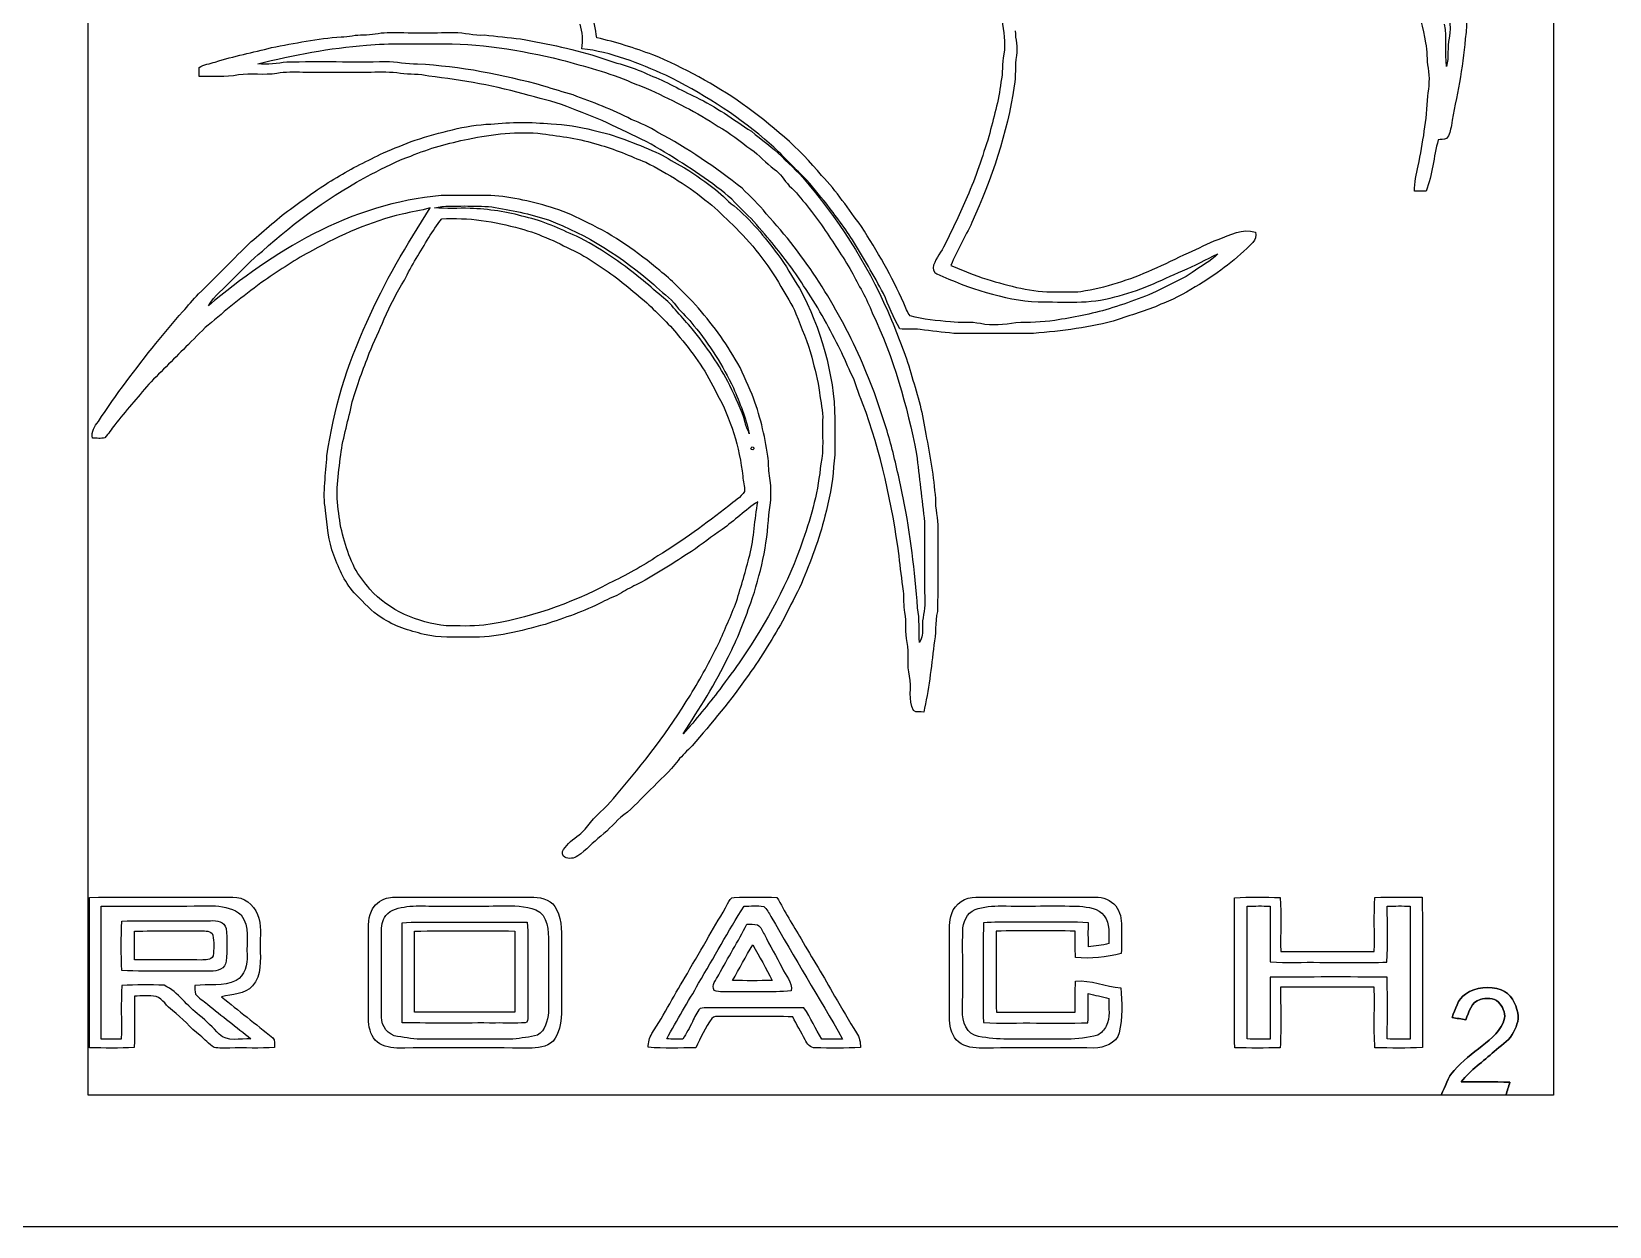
# Model space of a CAD drawing. Extents: x 0 to 1189, y 0 to 841.
# Drawn here: x 746.46 to 781.24, y 441.21 to 467.56 of the extents above; entities that cross this region are included whole.
import ezdxf

# ---------------------------------------------------------------- set-up
doc = ezdxf.new("R2010")
doc.units = 0
doc.layers.add('Base', color=7, linetype='CONTINUOUS')
doc.layers.add('Layer_1', color=7, linetype='CONTINUOUS')

msp = doc.modelspace()

# ---------------------------------------------------------------- linework, layer by layer
at = {"layer": 'Base', "color": 7}
msp.add_lwpolyline([(353.668546, 441.205341), (832.668548, 441.205341)], dxfattribs=at)
at = {"layer": 'Layer_1', "color": 7}
for points in [[(747.701663, 482.204446), (780.012988, 482.204446), (780.012988, 444.104446), (778.957695, 444.104446)], [(777.531226, 444.104446), (747.701663, 444.104446), (747.701663, 482.204446), (747.701663, 482.204446)], [(753.772052, 467.485427), (753.772052, 467.485427)], [(753.840814, 467.258791), (753.840814, 467.258791)], [(756.578331, 465.519733), (756.578331, 465.519733)], [(756.081908, 465.188902), (756.081908, 465.188902)], [(755.497428, 463.429847), (755.497428, 463.429847)], [(756.001919, 463.711913), (756.001919, 463.711913)], [(762.334027, 458.400366), (762.334027, 458.400366)], [(747.734641, 448.462441), (747.734641, 448.462441)], [(754.277947, 448.442794), (754.277947, 448.442794)], [(772.97782, 448.449811), (772.97782, 448.449811)], [(747.988991, 448.272643), (747.988991, 448.272643)], [(754.730867, 448.261065), (754.730867, 448.261065)], [(761.798662, 448.32246), (761.798662, 448.32246)], [(762.164226, 448.271239), (762.164226, 448.271239)], [(766.743944, 448.106701), (766.743944, 448.106701)], [(767.256856, 448.192654), (767.256856, 448.192654)], [(773.25322, 448.27159), (773.25322, 448.27159)], [(748.443665, 447.938654), (748.443665, 447.938654)], [(748.727135, 447.719035), (748.727135, 447.719035)], [(754.623864, 447.899361), (754.623864, 447.899361)], [(754.899265, 447.720438), (754.899265, 447.720438)], [(762.223867, 447.872347), (762.223867, 447.872347)], [(761.907419, 446.631466), (761.907419, 446.631466)], [(778.067292, 446.330806), (778.067292, 446.330806)], [(778.957695, 444.104446), (777.531226, 444.104446)]]:
    msp.add_lwpolyline(points, dxfattribs=at)
for points in [[(777.196184, 467.312468), (777.090585, 467.96115), (776.863599, 468.610184), (776.430325, 469.114675)], [(778.09606, 468.594396), (778.089394, 468.195855), (778.124828, 467.793454), (778.06238, 467.39772)], [(758.917306, 467.419471), (758.861174, 467.811697), (758.738734, 468.189891), (758.672778, 468.580012)], [(777.678223, 468.277949), (777.673662, 467.988866), (777.770491, 467.70259), (777.710499, 467.413507)], [(755.770723, 467.536297), (755.995955, 467.545068), (756.213469, 467.469639), (756.439052, 467.483322)], [(758.589632, 467.181609), (758.616295, 467.361584), (758.607875, 467.54612), (758.547883, 467.718728)], [(767.854317, 467.818714), (767.879577, 467.566468), (767.934657, 467.312468), (767.891856, 467.058819)], [(768.144452, 467.573485), (768.143049, 467.391405), (768.200585, 467.211429), (768.168309, 467.028999)], [(777.652963, 466.790435), (777.61367, 467.099515), (777.669101, 467.413507), (777.608057, 467.720833)], [(750.504784, 466.887264), (750.9135, 467.016018), (751.334845, 467.09741), (751.749174, 467.206167)], [(751.444303, 466.848673), (752.231914, 467.04233), (753.032154, 467.196344), (753.840814, 467.258791)], [(751.749174, 467.206167), (752.256823, 467.30054), (752.763419, 467.409999), (753.28019, 467.44017)], [(753.28019, 467.44017), (753.444729, 467.448941), (753.606461, 467.49104), (753.772052, 467.485427)], [(753.772052, 467.485427), (753.949221, 467.478059), (754.119372, 467.539454), (754.29619, 467.535595)], [(753.840814, 467.258791), (754.354077, 467.307907), (754.869795, 467.285104), (755.384812, 467.289664)], [(754.29619, 467.535595), (754.787701, 467.534543), (755.279212, 467.532438), (755.770723, 467.536297)], [(755.384812, 467.289664), (756.309947, 467.312117), (757.227715, 467.150034), (758.124784, 466.938485)], [(756.439052, 467.483322), (756.705331, 467.456308), (756.971259, 467.422628), (757.237889, 467.397369)], [(757.237889, 467.397369), (757.840964, 467.286507), (758.44474, 467.167576), (759.028168, 466.975673)], [(760.154679, 467.045838), (759.748419, 467.188976), (759.340055, 467.332115), (758.917306, 467.419471)], [(777.250914, 466.752195), (777.211972, 466.937081), (777.240389, 467.128634), (777.196184, 467.312468)], [(777.710499, 467.413507), (777.661734, 467.208623), (777.704886, 466.994617), (777.652963, 466.790435)], [(778.06238, 467.39772), (778.023438, 466.751493), (777.863811, 466.121405), (777.758914, 465.4843)], [(750.149044, 466.763772), (750.254292, 466.837095), (750.386204, 466.846918), (750.504784, 466.887264)], [(752.085618, 466.885159), (751.873367, 466.855689), (751.659361, 466.825167), (751.444303, 466.848673)], [(754.26216, 466.889018), (753.536646, 466.883405), (752.811132, 466.892526), (752.085618, 466.885159)], [(754.965221, 466.841656), (754.728411, 466.828325), (754.498268, 466.898841), (754.26216, 466.889018)], [(758.124784, 466.938485), (758.650676, 466.790435), (759.183936, 466.65712), (759.68527, 466.4368)], [(760.441306, 466.596778), (759.848055, 466.853584), (759.237613, 467.108286), (758.589632, 467.181609)], [(759.028168, 466.975673), (759.381803, 466.848673), (759.750875, 466.765877), (760.087671, 466.595023)], [(762.124933, 465.966689), (761.508527, 466.393999), (760.847566, 466.757808), (760.154679, 467.045838)], [(767.891856, 467.058819), (767.849055, 466.854988), (767.874314, 466.644139), (767.827654, 466.44101)], [(768.168309, 467.028999), (768.128314, 466.807976), (768.163046, 466.580639), (768.116386, 466.360319)], [(750.147991, 466.570115), (750.148693, 466.635018), (750.146939, 466.69957), (750.149044, 466.763772)], [(751.014538, 466.60204), (750.729665, 466.540294), (750.436723, 466.57643), (750.147991, 466.570115)], [(751.862842, 466.635018), (751.581828, 466.587305), (751.295552, 466.643789), (751.014538, 466.60204)], [(752.43785, 466.659576), (752.245947, 466.659225), (752.05229, 466.671153), (751.862842, 466.635018)], [(753.946414, 466.659576), (753.443676, 466.659576), (752.940588, 466.659225), (752.43785, 466.659576)], [(754.587729, 466.632913), (754.376179, 466.672907), (754.160419, 466.658523), (753.946414, 466.659576)], [(755.211853, 466.57643), (755.006618, 466.623441), (754.795419, 466.608004), (754.587729, 466.632913)], [(757.750801, 466.35646), (756.841102, 466.606952), (755.908248, 466.790435), (754.965221, 466.841656)], [(757.429792, 466.151225), (756.703226, 466.354004), (755.960522, 466.489775), (755.211853, 466.57643)], [(760.087671, 466.595023), (760.440955, 466.461358), (760.766875, 466.269454), (761.108582, 466.110529)], [(762.612234, 465.188902), (761.953378, 465.749175), (761.214533, 466.211568), (760.441306, 466.596778)], [(777.235828, 466.134034), (777.273016, 466.337515), (777.289505, 466.547662), (777.250914, 466.752195)], [(758.366856, 465.858985), (758.067248, 465.994755), (757.742732, 466.055449), (757.429792, 466.151225)], [(758.396676, 466.160347), (758.18232, 466.228758), (757.962701, 466.28033), (757.750801, 466.35646)], [(759.676499, 465.622175), (759.268486, 465.843197), (758.829248, 465.995808), (758.396676, 466.160347)], [(759.68527, 466.4368), (759.826654, 466.378211), (759.970845, 466.32699), (760.111527, 466.266297)], [(760.111527, 466.266297), (760.619176, 466.026681), (761.125071, 465.778996), (761.593778, 465.468162)], [(768.116386, 466.360319), (767.970441, 465.3152), (767.619613, 464.310076), (767.188795, 463.350559)], [(767.827654, 466.44101), (767.77959, 466.035101), (767.662414, 465.642523), (767.562778, 465.24749)], [(760.11258, 465.077338), (759.542834, 465.363965), (758.96993, 465.648137), (758.366856, 465.858985)], [(761.108582, 466.110529), (761.538698, 465.901786), (761.928469, 465.622877), (762.325256, 465.359054)], [(763.874867, 464.382698), (763.378795, 464.998402), (762.760986, 465.502543), (762.124933, 465.966689)], [(777.027085, 464.600211), (777.12672, 465.106457), (777.216883, 465.617615), (777.235828, 466.134034)], [(754.911544, 465.166098), (755.45603, 465.328532), (756.00648, 465.494825), (756.578331, 465.519733)], [(756.578331, 465.519733), (757.020726, 465.56078), (757.468033, 465.566744), (757.910428, 465.52254)], [(757.910428, 465.52254), (758.221262, 465.51412), (758.528939, 465.460443), (758.82995, 465.383612)], [(760.26519, 465.335899), (760.080303, 465.454128), (759.879629, 465.541134), (759.676499, 465.622175)], [(761.593778, 465.468162), (761.855146, 465.329935), (762.076168, 465.132068), (762.316836, 464.962968)], [(777.758914, 465.4843), (777.734706, 465.386418), (777.724883, 465.273452), (777.650507, 465.197673)], [(754.214447, 464.884383), (754.446345, 464.979457), (754.678243, 465.074883), (754.911544, 465.166098)], [(754.817872, 464.812112), (755.22308, 464.986825), (755.651442, 465.095932), (756.081908, 465.188902)], [(756.081908, 465.188902), (756.62043, 465.293449), (757.171232, 465.368877), (757.719577, 465.305377)], [(757.719577, 465.305377), (758.131099, 465.247841), (758.547182, 465.19662), (758.94432, 465.067866)], [(758.82995, 465.383612), (759.313041, 465.287485), (759.765961, 465.091372), (760.217127, 464.90017)], [(762.121425, 464.101684), (761.537997, 464.563023), (760.92124, 464.984369), (760.26519, 465.335899)], [(762.325256, 465.359054), (762.550488, 465.17522), (762.785544, 465.002261), (762.998497, 464.804043)], [(763.415983, 464.414623), (763.145845, 464.670377), (762.903422, 464.956302), (762.612234, 465.188902)], [(767.562778, 465.24749), (767.414027, 464.799833), (767.280712, 464.345159), (767.080389, 463.916797)], [(777.466673, 465.17101), (777.368441, 464.795623), (777.340375, 464.401993), (777.200745, 464.038184)], [(777.650507, 465.197673), (777.589814, 465.182938), (777.527717, 465.178728), (777.466673, 465.17101)], [(753.18687, 464.337791), (753.513491, 464.548639), (753.86853, 464.708968), (754.214447, 464.884383)], [(753.943256, 464.415675), (754.232339, 464.552849), (754.509845, 464.717037), (754.817872, 464.812112)], [(758.94432, 465.067866), (759.307428, 464.972441), (759.649836, 464.815971), (759.996806, 464.675289)], [(761.658331, 464.061338), (761.166118, 464.433568), (760.64619, 464.768258), (760.11258, 465.077338)], [(760.217127, 464.90017), (760.406223, 464.817023), (760.577428, 464.699847), (760.758806, 464.601615)], [(762.316836, 464.962968), (762.500671, 464.833512), (762.646265, 464.659151), (762.828345, 464.52759)], [(762.998497, 464.804043), (763.194961, 464.590739), (763.423701, 464.406905), (763.59666, 464.172551)], [(751.54464, 462.713805), (752.2684, 463.378977), (753.076008, 463.952581), (753.943256, 464.415675)], [(759.996806, 464.675289), (760.486212, 464.425499), (760.959831, 464.137819), (761.38258, 463.785236)], [(760.758806, 464.601615), (761.014209, 464.469352), (761.243301, 464.293236), (761.472743, 464.12133)], [(762.828345, 464.52759), (762.965519, 464.43041), (763.048665, 464.281308), (763.16093, 464.159921)], [(763.923983, 463.836457), (763.749972, 464.025554), (763.607184, 464.241314), (763.415983, 464.414623)], [(776.946745, 464.03643), (776.936571, 464.228333), (776.990949, 464.413921), (777.027085, 464.600211)], [(752.223845, 463.687004), (752.538187, 463.912938), (752.845864, 464.151852), (753.18687, 464.337791)], [(761.472743, 464.12133), (761.642193, 463.999593), (761.775859, 463.836808), (761.94566, 463.715421)], [(762.649773, 463.542463), (762.493654, 463.746645), (762.306312, 463.923814), (762.121425, 464.101684)], [(763.16093, 464.159921), (763.448961, 463.882767), (763.676298, 463.551584), (763.915914, 463.233733)], [(763.59666, 464.172551), (764.35024, 463.277938), (764.969102, 462.270358), (765.418162, 461.190156)], [(764.75264, 463.261449), (764.465312, 463.638941), (764.206751, 464.041692), (763.874867, 464.382698)], [(755.488657, 463.943109), (754.505635, 463.853297), (753.54682, 463.551584), (752.672204, 463.09691)], [(755.338853, 463.671919), (755.555665, 463.7277), (755.780897, 463.695775), (756.001919, 463.711913)], [(756.578682, 463.943811), (756.215223, 463.942758), (755.852116, 463.945214), (755.488657, 463.943109)], [(757.984803, 463.655079), (757.528726, 463.80383), (757.057914, 463.91364), (756.578682, 463.943811)], [(761.38258, 463.785236), (761.578342, 463.643852), (761.730952, 463.454054), (761.914436, 463.297935)], [(762.253687, 463.497907), (762.053715, 463.684198), (761.879704, 463.898905), (761.658331, 464.061338)], [(761.94566, 463.715421), (762.312977, 463.402833), (762.621005, 463.028849), (762.907281, 462.642587)], [(764.55793, 462.962192), (764.36287, 463.265308), (764.137988, 463.547023), (763.923983, 463.836457)], [(767.080389, 463.916797), (766.937251, 463.554742), (766.758328, 463.209175), (766.590281, 462.858698)], [(777.200745, 464.038184), (777.115844, 464.03643), (777.030944, 464.036079), (776.946745, 464.03643)], [(751.296605, 462.92746), (751.606036, 463.180057), (751.894417, 463.458965), (752.223845, 463.687004)], [(754.624215, 463.530535), (753.929223, 463.369504), (753.273875, 463.072352), (752.650102, 462.732399)], [(753.848533, 461.146653), (754.226726, 462.032145), (754.72806, 462.856593), (755.240972, 463.668761)], [(755.240972, 463.668761), (755.038544, 463.609471), (754.828397, 463.582457), (754.624215, 463.530535)], [(755.212906, 463.015869), (755.298157, 463.16041), (755.399196, 463.294427), (755.497428, 463.429847)], [(756.122254, 463.65999), (755.861237, 463.666656), (755.599519, 463.64701), (755.338853, 463.671919)], [(755.497428, 463.429847), (756.081908, 463.461421), (756.66674, 463.375117), (757.227715, 463.213385)], [(756.001919, 463.711913), (756.201541, 463.709808), (756.401864, 463.709808), (756.601135, 463.694021)], [(757.337875, 463.46949), (756.943544, 463.58772), (756.533074, 463.641747), (756.122254, 463.65999)], [(756.601135, 463.694021), (757.022831, 463.623153), (757.443825, 463.538604), (757.849734, 463.403184)], [(758.466842, 463.048847), (758.096016, 463.202159), (757.734662, 463.3888), (757.337875, 463.46949)], [(757.849734, 463.403184), (758.706107, 463.082526), (759.486701, 462.58014), (760.173273, 461.979521)], [(758.720842, 463.337579), (758.481226, 463.455808), (758.243715, 463.583159), (757.984803, 463.655079)], [(762.732568, 462.960789), (762.566977, 463.1348), (762.429452, 463.33372), (762.253687, 463.497907)], [(764.728784, 460.350974), (764.203593, 461.511515), (763.519477, 462.607504), (762.649773, 463.542463)], [(752.672204, 463.09691), (751.836881, 462.667145), (751.075933, 462.110029), (750.354279, 461.512568)], [(757.227715, 463.213385), (757.673267, 463.100068), (758.08479, 462.887816), (758.493856, 462.683283)], [(759.881734, 462.110731), (759.444602, 462.472084), (758.973088, 462.793093), (758.466842, 463.048847)], [(760.304834, 462.286145), (759.822093, 462.69907), (759.297604, 463.067441), (758.720842, 463.337579)], [(761.914436, 463.297935), (762.325256, 462.89378), (762.689417, 462.439808), (762.976044, 461.938474)], [(763.915914, 463.233733), (764.121149, 462.912374), (764.344276, 462.601891), (764.529864, 462.268253)], [(765.686897, 461.566245), (765.426933, 462.158093), (765.096452, 462.715209), (764.75264, 463.261449)], [(767.188795, 463.350559), (767.038991, 463.031656), (766.858314, 462.727838), (766.722894, 462.401919)], [(772.614712, 462.975874), (772.877132, 463.06709), (773.15148, 463.233032), (773.437405, 463.1348)], [(773.437405, 463.1348), (773.451789, 463.054811), (773.450386, 462.964999), (773.381273, 462.909568)], [(750.136765, 461.772181), (750.527237, 462.153181), (750.907185, 462.545057), (751.296605, 462.92746)], [(750.878417, 462.084419), (751.098386, 462.29667), (751.29871, 462.530322), (751.54464, 462.713805)], [(752.650102, 462.732399), (752.277522, 462.543303), (751.93827, 462.297722), (751.589196, 462.069684)], [(754.676489, 462.076349), (754.835063, 462.400866), (755.030475, 462.705035), (755.212906, 463.015869)], [(758.493856, 462.683283), (758.685759, 462.591366), (758.858718, 462.467173), (759.034483, 462.348593)], [(763.476325, 461.9497), (763.256356, 462.306142), (762.996742, 462.636272), (762.732568, 462.960789)], [(765.237836, 461.782355), (765.020323, 462.180896), (764.794038, 462.574526), (764.55793, 462.962192)], [(766.590281, 462.858698), (766.516256, 462.70293), (766.399079, 462.569615), (766.343298, 462.405427)], [(771.167894, 462.313159), (771.442593, 462.413847), (771.694137, 462.565054), (771.962171, 462.680477)], [(771.962171, 462.680477), (772.186701, 462.763623), (772.387375, 462.899394), (772.614712, 462.975874)], [(773.381273, 462.909568), (773.032549, 462.550319), (772.629798, 462.245449), (772.206347, 461.979521)], [(759.034483, 462.348593), (759.38882, 462.126869), (759.694743, 461.83954), (760.020312, 461.579576)], [(762.907281, 462.642587), (763.090765, 462.409286), (763.222676, 462.141604), (763.388267, 461.896024)], [(766.343298, 462.405427), (766.316284, 462.334559), (766.336983, 462.242291), (766.415919, 462.21633)], [(766.722894, 462.401919), (766.983911, 462.291057), (767.24598, 462.180546), (767.516118, 462.094593)], [(771.830259, 462.284742), (772.102151, 462.383325), (772.34738, 462.540496), (772.611204, 462.657673)], [(772.611204, 462.657673), (772.448419, 462.487521), (772.232659, 462.38543), (772.044264, 462.248256)], [(750.354279, 461.512568), (750.486892, 461.738501), (750.704406, 461.893217), (750.878417, 462.084419)], [(751.589196, 462.069684), (751.188199, 461.774637), (750.793516, 461.469767), (750.421638, 461.138584)], [(754.229884, 461.226642), (754.361795, 461.518181), (754.510897, 461.802352), (754.676489, 462.076349)], [(760.340969, 461.725521), (760.179237, 461.84375), (760.048378, 461.998466), (759.881734, 462.110731)], [(760.173273, 461.979521), (760.335005, 461.813228), (760.542696, 461.693946), (760.677414, 461.501341)], [(761.028593, 461.606239), (760.79003, 461.835681), (760.570762, 462.086874), (760.304834, 462.286145)], [(764.529864, 462.268253), (764.687737, 461.967242), (764.867361, 461.676054), (764.98945, 461.357151)], [(766.415919, 462.21633), (767.118629, 461.892515), (767.870455, 461.644479), (768.646488, 461.594662)], [(767.516118, 462.094593), (768.009734, 461.953559), (768.512823, 461.798844), (769.032049, 461.817789)], [(769.588814, 461.827612), (770.134353, 461.91567), (770.666911, 462.079858), (771.167894, 462.313159)], [(770.336781, 461.709383), (770.860919, 461.825156), (771.343309, 462.066877), (771.830259, 462.284742)], [(772.206347, 461.979521), (771.943577, 461.841996), (771.700803, 461.664477), (771.416632, 461.571507)], [(772.044264, 462.248256), (771.868499, 462.119501), (771.663966, 462.040565), (771.472414, 461.939526)], [(749.790146, 461.381709), (749.91048, 461.507656), (750.009063, 461.652899), (750.136765, 461.772181)], [(761.023331, 461.004568), (760.789679, 461.239272), (760.603389, 461.518883), (760.340969, 461.725521)], [(762.976044, 461.938474), (763.081643, 461.733239), (763.226184, 461.548352), (763.307928, 461.330838)], [(763.388267, 461.896024), (763.858378, 461.010181), (764.147461, 460.020493), (764.167107, 459.014667)], [(764.249201, 460.616902), (764.00748, 461.069822), (763.778038, 461.532214), (763.476325, 461.9497)], [(765.59498, 461.002463), (765.45535, 461.252604), (765.351856, 461.520286), (765.237836, 461.782355)], [(768.646488, 461.594662), (769.21027, 461.606239), (769.789137, 461.539932), (770.336781, 461.709383)], [(769.032049, 461.817789), (769.217637, 461.821648), (769.403577, 461.809018), (769.588814, 461.827612)], [(771.472414, 461.939526), (771.07738, 461.71675), (770.639897, 461.585189), (770.211184, 461.444507)], [(749.193036, 460.680753), (749.402129, 460.905634), (749.573334, 461.163142), (749.790146, 461.381709)], [(760.020312, 461.579576), (760.268698, 461.324874), (760.540591, 461.090521), (760.755298, 460.805297)], [(760.677414, 461.501341), (760.789328, 461.345222), (760.948254, 461.230501), (761.057712, 461.071927)], [(761.969867, 460.333783), (761.707447, 460.793369), (761.377317, 461.209803), (761.028593, 461.606239)], [(763.307928, 461.330838), (763.428262, 461.016145), (763.568242, 460.707416), (763.6563, 460.381145)], [(764.98945, 461.357151), (765.458157, 460.368866), (765.75987, 459.309714), (765.966157, 458.237932)], [(765.826527, 461.286634), (765.760922, 461.369079), (765.726892, 461.470468), (765.686897, 461.566245)], [(766.716229, 461.153319), (766.418375, 461.18349), (766.116312, 461.208399), (765.826527, 461.286634)], [(770.211184, 461.444507), (769.820361, 461.323822), (769.416206, 461.258568), (769.014858, 461.185595)], [(771.416632, 461.571507), (771.09422, 461.417493), (770.748303, 461.326979), (770.412911, 461.207347)], [(750.421638, 461.138584), (750.231489, 461.002112), (750.083439, 460.819681), (749.913989, 460.660405)], [(752.968654, 458.203551), (753.109337, 459.221656), (753.415259, 460.215554), (753.848533, 461.146653)], [(753.901859, 460.4678), (754.006055, 460.723203), (754.132353, 460.968783), (754.229884, 461.226642)], [(761.850936, 459.756319), (761.621143, 460.200468), (761.332411, 460.612341), (761.023331, 461.004568)], [(761.057712, 461.071927), (761.408892, 460.655844), (761.69201, 460.187488), (761.929872, 459.699485)], [(765.418162, 461.190156), (765.581298, 460.782142), (765.753905, 460.375883), (765.861259, 459.948573)], [(766.046847, 460.989833), (765.896693, 461.007024), (765.745135, 460.986325), (765.59498, 461.002463)], [(766.785342, 460.902126), (766.538709, 460.928438), (766.291726, 460.950891), (766.046847, 460.989833)], [(767.378242, 461.116833), (767.160378, 461.164195), (766.936198, 461.127358), (766.716229, 461.153319)], [(768.15603, 461.137181), (767.899925, 461.092977), (767.635751, 461.067015), (767.378242, 461.116833)], [(769.014858, 461.185595), (768.729284, 461.154021), (768.442657, 461.14104), (768.15603, 461.137181)], [(770.412911, 461.207347), (769.804925, 461.024565), (769.171328, 460.958609), (768.542292, 460.900722)], [(747.928649, 458.958184), (748.312455, 459.559153), (748.756955, 460.118024), (749.193036, 460.680753)], [(749.913989, 460.660405), (749.624555, 460.365007), (749.324947, 460.079432), (749.039373, 459.780175)], [(760.755298, 460.805297), (761.075955, 460.435874), (761.346795, 460.022598), (761.560099, 459.582308)], [(764.513375, 460.042946), (764.416196, 460.229938), (764.351292, 460.432015), (764.249201, 460.616902)], [(768.542292, 460.900722), (767.956408, 460.901424), (767.370875, 460.898968), (766.785342, 460.902126)], [(753.527174, 459.392861), (753.629966, 459.758424), (753.771, 460.111709), (753.901859, 460.4678)], [(762.341044, 459.552488), (762.218254, 459.813504), (762.130196, 460.091711), (761.969867, 460.333783)], [(763.6563, 460.381145), (763.716994, 460.121883), (763.796632, 459.866479), (763.826452, 459.600551)], [(765.07856, 459.484076), (764.969102, 459.775966), (764.843856, 460.06154), (764.728784, 460.350974)], [(764.778251, 459.360584), (764.682124, 459.585115), (764.624939, 459.824731), (764.513375, 460.042946)], [(765.861259, 459.948573), (765.999135, 459.534946), (766.104734, 459.110443), (766.172093, 458.679626)], [(749.039373, 459.780175), (748.788881, 459.481971), (748.530671, 459.189731), (748.28895, 458.883808)], [(761.560099, 459.582308), (761.86953, 459.017123), (762.064591, 458.391245), (762.135458, 457.750982)], [(762.184925, 458.936432), (762.116513, 459.225164), (761.970568, 459.486883), (761.850936, 459.756319)], [(761.929872, 459.699485), (762.067397, 459.371811), (762.206325, 459.040278), (762.277544, 458.690151)], [(762.691171, 458.19443), (762.615743, 458.65612), (762.513301, 459.116408), (762.341044, 459.552488)], [(763.826452, 459.600551), (763.849256, 459.393562), (763.906792, 459.189731), (763.896267, 458.979584)], [(753.270718, 458.222496), (753.322991, 458.619634), (753.446834, 459.001687), (753.527174, 459.392861)], [(765.583052, 455.99333), (765.424477, 457.137734), (765.18837, 458.277225), (764.778251, 459.360584)], [(765.414654, 458.41475), (765.318176, 458.776104), (765.191176, 459.127985), (765.07856, 459.484076)], [(747.796036, 458.591568), (747.773232, 458.733653), (747.840942, 458.853637), (747.928649, 458.958184)], [(748.28895, 458.883808), (748.215978, 458.791189), (748.155986, 458.687344), (748.072839, 458.602093)], [(762.277544, 458.690151), (762.249126, 458.773648), (762.203519, 458.850129), (762.184925, 458.936432)], [(763.896267, 458.979584), (763.883988, 458.662435), (763.924334, 458.340725), (763.856975, 458.027435)], [(764.167107, 459.014667), (764.158687, 458.663137), (764.186052, 458.309852), (764.139392, 457.960076)], [(748.072839, 458.602093), (747.984431, 458.572974), (747.887602, 458.592971), (747.796036, 458.591568)], [(766.172093, 458.679626), (766.269273, 458.211269), (766.338737, 457.737651), (766.382941, 457.261927)], [(752.937431, 456.998805), (752.863756, 457.400153), (752.952516, 457.802203), (752.968654, 458.203551)], [(753.232477, 456.936007), (753.145472, 457.363316), (753.224058, 457.796239), (753.270718, 458.222496)], [(762.360339, 458.331604), (762.310171, 458.336866), (762.3014, 458.360021), (762.334027, 458.400366)], [(762.334027, 458.400366), (762.383845, 458.395455), (762.392615, 458.372651), (762.360339, 458.331604)], [(762.724149, 457.763261), (762.697486, 457.905698), (762.709414, 458.051292), (762.691171, 458.19443)], [(765.674618, 457.272803), (765.59919, 457.656258), (765.504466, 458.034803), (765.414654, 458.41475)], [(765.966157, 458.237932), (766.029657, 457.738001), (766.086491, 457.237018), (766.144027, 456.736736)], [(763.856975, 458.027435), (763.80014, 457.450673), (763.658756, 456.885137), (763.460187, 456.341352)], [(764.139392, 457.960076), (764.120447, 457.590653), (764.035897, 457.228598), (763.945383, 456.871104)], [(762.135458, 457.750982), (762.14493, 457.639419), (762.181767, 457.530662), (762.177207, 457.417344)], [(762.707309, 456.903029), (762.768704, 457.185095), (762.774668, 457.478739), (762.724149, 457.763261)], [(762.470149, 457.190007), (762.190889, 457.007927), (761.953729, 456.770065), (761.680082, 456.579565)], [(762.177207, 457.417344), (762.091955, 457.281222), (761.944607, 457.203339), (761.82743, 457.09809)], [(762.289472, 456.007714), (762.389107, 456.39538), (762.391212, 456.799184), (762.470149, 457.190007)], [(765.988961, 454.849629), (765.930372, 455.661797), (765.831439, 456.472913), (765.674618, 457.272803)], [(766.382941, 457.261927), (766.371013, 457.036695), (766.446792, 456.819181), (766.435215, 456.593949)], [(753.116704, 456.009468), (752.996019, 456.325565), (752.973917, 456.66622), (752.937431, 456.998805)], [(753.577693, 455.732314), (753.39877, 456.11156), (753.269314, 456.516416), (753.232477, 456.936007)], [(761.82743, 457.09809), (761.321185, 456.710073), (760.811781, 456.324162), (760.264488, 455.994734)], [(762.315082, 454.959438), (762.523825, 455.587421), (762.679944, 456.239963), (762.707309, 456.903029)], [(763.945383, 456.871104), (763.82119, 456.3617), (763.628936, 455.872294), (763.433524, 455.386747)], [(761.680082, 456.579565), (761.454149, 456.419236), (761.232425, 456.252944), (761.005439, 456.094018)], [(766.144027, 456.736736), (766.148588, 456.151203), (766.141922, 455.565319), (766.146834, 454.979435)], [(766.435215, 456.593949), (766.426444, 455.985963), (766.443284, 455.377626), (766.427497, 454.76999)], [(761.005439, 456.094018), (760.619176, 455.846333), (760.23537, 455.593386), (759.830513, 455.376924)], [(763.460187, 456.341352), (763.146546, 455.408148), (762.670823, 454.534584), (762.111952, 453.726626)], [(753.611022, 455.134852), (753.37316, 455.378678), (753.240897, 455.698283), (753.116704, 456.009468)], [(753.912033, 455.259397), (753.795908, 455.41341), (753.668908, 455.56146), (753.577693, 455.732314)], [(760.264488, 455.994734), (759.919624, 455.770203), (759.561778, 455.564968), (759.188497, 455.391308)], [(761.997582, 454.991363), (762.099673, 455.32851), (762.202466, 455.666358), (762.289472, 456.007714)], [(765.678828, 455.219753), (765.639535, 455.47656), (765.612171, 455.73512), (765.583052, 455.99333)], [(759.188497, 455.391308), (758.331071, 454.926811), (757.392604, 454.611065), (756.428878, 454.463717)], [(759.830513, 455.376924), (759.705267, 455.316582), (759.580022, 455.255888), (759.462845, 455.180811)], [(763.433524, 455.386747), (763.309331, 455.136957), (763.178823, 454.890676), (763.057436, 454.639482)], [(754.166384, 454.63843), (753.949221, 454.76543), (753.787489, 454.96049), (753.611022, 455.134852)], [(755.594607, 454.453894), (754.965571, 454.516341), (754.3425, 454.788584), (753.912033, 455.259397)], [(759.462845, 455.180811), (759.32953, 455.096261), (759.176919, 455.051004), (759.037991, 454.97733)], [(765.709701, 454.749292), (765.681284, 454.904709), (765.695668, 455.063634), (765.678828, 455.219753)], [(759.037991, 454.97733), (758.638397, 454.766131), (758.205825, 454.628256), (757.779218, 454.483363)], [(761.603251, 454.055703), (761.737267, 454.366537), (761.875143, 454.675968), (761.997582, 454.991363)], [(761.819712, 453.777496), (762.020737, 454.155689), (762.160367, 454.561247), (762.315082, 454.959438)], [(765.759168, 454.087979), (765.712157, 454.305844), (765.750046, 454.530725), (765.709701, 454.749292)], [(766.034919, 454.087979), (766.00545, 454.341278), (766.043339, 454.598786), (765.988961, 454.849629)], [(766.146834, 454.979435), (766.155253, 454.790689), (766.08614, 454.608609), (766.097718, 454.419513)], [(766.427497, 454.76999), (766.372066, 454.525463), (766.399079, 454.272515), (766.350665, 454.027286)], [(755.110464, 454.262692), (754.782088, 454.346189), (754.445643, 454.438808), (754.166384, 454.63843)], [(756.428878, 454.463717), (756.151723, 454.438457), (755.872464, 454.451438), (755.594607, 454.453894)], [(757.779218, 454.483363), (757.23824, 454.339173), (756.687088, 454.184808), (756.121552, 454.204805)], [(763.057436, 454.639482), (762.809049, 454.205156), (762.5554, 453.772584), (762.260704, 453.367728)], [(766.097718, 454.419513), (766.104734, 454.304792), (766.095613, 454.188667), (766.034919, 454.087979)], [(756.121552, 454.204805), (755.784055, 454.21077), (755.441646, 454.180247), (755.110464, 454.262692)], [(760.98053, 452.926035), (761.206814, 453.291949), (761.406787, 453.6733), (761.603251, 454.055703)], [(765.810389, 453.342118), (765.75145, 453.587347), (765.811792, 453.842399), (765.759168, 454.087979)], [(766.350665, 454.027286), (766.290323, 453.531916), (766.237347, 453.033739), (766.124731, 452.54714)], [(760.820201, 452.069662), (761.178397, 452.62362), (761.535541, 453.180736), (761.819712, 453.777496)], [(762.111952, 453.726626), (761.968464, 453.489115), (761.782173, 453.281424), (761.629563, 453.049877)], [(762.260704, 453.367728), (761.883212, 452.81833), (761.451693, 452.308576), (761.016665, 451.804435)], [(765.899149, 452.582223), (765.775306, 452.817979), (765.866521, 453.091977), (765.810389, 453.342118)], [(761.629563, 453.049877), (761.36574, 452.718695), (761.108231, 452.380145), (760.820201, 452.069662)], [(759.352334, 450.728093), (759.945585, 451.42098), (760.509367, 452.143687), (760.98053, 452.926035)], [(766.124731, 452.54714), (766.051057, 452.560822), (765.960544, 452.534861), (765.899149, 452.582223)], [(761.016665, 451.804435), (760.914223, 451.696731), (760.800555, 451.59885), (760.708988, 451.48062)], [(760.708988, 451.48062), (760.530767, 451.240654), (760.299571, 451.047698), (760.094336, 450.831938)], [(758.775571, 450.118002), (758.958704, 450.330253), (759.184638, 450.50251), (759.352334, 450.728093)], [(760.094336, 450.831938), (759.900679, 450.650209), (759.730176, 450.441817), (759.514417, 450.284645)], [(759.514417, 450.284645), (759.331284, 450.143612), (759.190953, 449.955217), (759.008872, 449.813131)], [(758.180917, 449.517032), (758.272834, 449.647189), (758.39808, 449.749281), (758.526483, 449.841198)], [(759.008872, 449.813131), (758.828897, 449.678764), (758.686812, 449.499841), (758.495961, 449.379507)], [(758.526483, 449.841198), (758.628574, 449.915223), (758.698389, 450.021173), (758.775571, 450.118002)], [(758.210386, 449.34688), (758.151447, 449.379858), (758.150745, 449.46546), (758.180917, 449.517032)], [(758.495961, 449.379507), (758.416323, 449.31741), (758.301602, 449.305833), (758.210386, 449.34688)], [(747.734991, 445.146759), (747.729378, 446.25222), (747.73008, 447.35733), (747.734641, 448.462441)], [(747.734641, 448.462441), (748.788179, 448.473317), (749.842069, 448.463493), (750.895958, 448.467703)], [(750.895958, 448.467703), (751.137679, 448.478228), (751.346773, 448.300709), (751.43869, 448.087756)], [(753.95308, 448.160377), (754.004652, 448.304217), (754.137616, 448.396836), (754.277947, 448.442794)], [(754.277947, 448.442794), (754.397229, 448.481736), (754.52493, 448.465598), (754.648422, 448.468405)], [(754.648422, 448.468405), (755.607588, 448.465598), (756.567104, 448.467352), (757.52627, 448.467703)], [(757.52627, 448.467703), (757.721331, 448.462441), (757.94972, 448.389819), (758.032165, 448.19546)], [(761.798662, 448.32246), (761.834447, 448.379996), (761.863566, 448.468405), (761.94601, 448.462792)], [(761.94601, 448.462792), (762.259651, 448.475071), (762.574696, 448.465598), (762.888687, 448.463844)], [(762.888687, 448.463844), (763.062347, 448.155466), (763.235306, 447.847087), (763.425455, 447.548532)], [(766.743944, 448.106701), (766.812005, 448.329477), (767.048814, 448.475071), (767.276151, 448.468405)], [(767.276151, 448.468405), (768.154276, 448.4663), (769.0324, 448.4663), (769.910524, 448.468405)], [(769.910524, 448.468405), (770.078922, 448.475422), (770.245916, 448.397187), (770.359585, 448.274748)], [(772.975013, 446.244502), (772.976767, 446.979488), (772.971505, 447.714825), (772.97782, 448.449811)], [(772.97782, 448.449811), (773.312159, 448.48314), (773.648955, 448.465949), (773.984347, 448.461038)], [(773.984347, 448.461038), (774.008554, 448.065303), (773.987505, 447.668866), (773.995574, 447.27243)], [(776.055991, 447.270676), (776.071778, 447.668165), (776.042309, 448.066706), (776.073181, 448.463493)], [(776.073181, 448.463493), (776.4198, 448.469808), (776.766068, 448.468054), (777.112687, 448.464897)], [(777.112687, 448.464897), (777.13514, 447.36154), (777.115844, 446.256781), (777.122159, 445.152723)], [(747.988641, 445.337609), (747.989342, 446.316071), (747.98829, 447.294181), (747.988991, 448.272643)], [(747.988991, 448.272643), (748.829226, 448.272993), (749.669812, 448.272643), (750.510047, 448.273344)], [(750.510047, 448.273344), (750.71037, 448.261065), (750.925779, 448.212651), (751.079442, 448.076178)], [(751.079442, 448.076178), (751.270994, 447.821828), (751.188549, 447.486085), (751.207845, 447.191388)], [(751.43869, 448.087756), (751.534817, 447.859717), (751.487806, 447.607471), (751.49798, 447.367154)], [(753.883616, 447.542568), (753.886071, 447.749557), (753.857654, 447.968123), (753.95308, 448.160377)], [(754.170593, 447.684303), (754.172698, 447.81446), (754.177259, 447.960054), (754.268124, 448.062847)], [(754.268124, 448.062847), (754.376881, 448.205283), (754.565627, 448.232999), (754.730867, 448.261065)], [(754.730867, 448.261065), (754.912596, 448.284571), (755.096781, 448.270187), (755.279563, 448.272993)], [(755.279563, 448.272993), (755.794229, 448.272993), (756.308544, 448.272292), (756.823209, 448.273344)], [(756.823209, 448.273344), (757.075806, 448.277554), (757.337174, 448.282817), (757.57679, 448.189847)], [(757.57679, 448.189847), (757.840964, 448.068109), (757.857803, 447.72535), (757.851839, 447.472402)], [(758.032165, 448.19546), (758.159165, 447.937952), (758.141273, 447.645712), (758.138116, 447.367154)], [(761.161908, 446.570422), (761.500107, 447.134554), (761.810591, 447.716228), (762.164226, 448.271239)], [(761.388544, 447.604665), (761.515894, 447.849543), (761.679731, 448.073372), (761.798662, 448.32246)], [(762.164226, 448.271239), (762.308767, 448.270888), (762.454361, 448.284922), (762.598201, 448.264573)], [(762.598201, 448.264573), (762.671524, 448.207388), (762.709063, 448.11898), (762.757126, 448.041446)], [(766.694828, 447.5773), (766.696933, 447.754469), (766.675182, 447.938654), (766.743944, 448.106701)], [(766.983911, 447.719386), (766.984613, 447.909184), (767.068461, 448.11933), (767.256856, 448.192654)], [(767.256856, 448.192654), (767.442444, 448.259662), (767.642767, 448.277905), (767.838881, 448.274046)], [(767.838881, 448.274046), (768.411784, 448.269134), (768.984336, 448.277905), (769.556889, 448.270538)], [(769.556889, 448.270538), (769.749494, 448.244927), (769.982444, 448.230543), (770.105936, 448.057585)], [(770.359585, 448.274748), (770.455361, 448.147748), (770.489041, 447.982156), (770.485883, 447.825336)], [(773.25322, 448.27159), (773.42267, 448.273344), (773.59177, 448.273344), (773.76122, 448.272643)], [(773.256378, 445.339714), (773.25322, 446.317123), (773.260237, 447.294532), (773.25322, 448.27159)], [(773.76122, 448.272643), (773.762273, 447.862173), (773.759817, 447.451703), (773.762624, 447.041234)], [(776.336303, 447.03106), (776.359458, 447.443634), (776.344723, 447.857612), (776.344723, 448.270888)], [(776.344723, 448.270888), (776.512068, 448.273695), (776.679764, 448.273344), (776.847811, 448.272292)], [(776.847811, 448.272292), (776.846759, 447.294181), (776.84711, 446.316071), (776.847811, 445.33796)], [(748.446121, 446.848629), (748.427527, 447.211386), (748.431737, 447.575546), (748.443665, 447.938654)], [(748.443665, 447.938654), (749.096558, 447.960054), (749.750152, 447.940057), (750.403044, 447.949178)], [(748.727135, 447.086841), (748.726784, 447.29769), (748.726433, 447.508538), (748.727135, 447.719035)], [(748.727135, 447.719035), (749.21619, 447.727104), (749.705246, 447.719035), (750.194301, 447.724297)], [(750.194301, 447.724297), (750.286569, 447.722192), (750.409008, 447.732015), (750.454616, 447.630977)], [(750.403044, 447.949178), (750.535657, 447.956195), (750.718439, 447.940057), (750.742646, 447.776571)], [(750.742646, 447.776571), (750.774571, 447.539411), (750.76545, 447.295234), (750.749663, 447.05667)], [(754.629477, 445.698963), (754.616848, 446.432195), (754.627372, 447.165778), (754.623864, 447.899361)], [(754.623864, 447.899361), (754.888038, 447.93269), (755.154668, 447.912692), (755.419895, 447.917253)], [(754.899616, 445.935071), (754.898563, 446.530076), (754.898914, 447.125082), (754.899265, 447.720438)], [(754.899265, 447.720438), (755.635654, 447.724648), (756.372044, 447.722543), (757.108433, 447.721491)], [(755.419895, 447.917253), (756.073138, 447.914446), (756.72603, 447.922515), (757.378922, 447.913043)], [(757.108433, 447.721491), (757.110889, 447.125783), (757.112292, 446.530427), (757.107732, 445.93472)], [(757.378922, 447.913043), (757.413303, 447.662201), (757.394359, 447.408902), (757.398218, 447.156656)], [(761.607461, 446.755659), (761.806381, 447.131748), (762.036524, 447.490294), (762.223867, 447.872347)], [(762.223867, 447.872347), (762.303856, 447.869891), (762.384196, 447.870944), (762.463834, 447.859366)], [(762.463834, 447.859366), (762.533649, 447.806391), (762.571187, 447.723946), (762.611182, 447.647817)], [(762.757126, 448.041446), (763.271792, 447.133853), (763.821892, 446.247659), (764.333751, 445.338662)], [(766.982508, 445.962786), (766.986367, 446.548319), (766.982508, 447.133853), (766.983911, 447.719386)], [(767.441041, 447.903922), (767.43227, 447.171742), (767.434024, 446.438861), (767.439988, 445.70633)], [(768.786469, 447.917253), (768.33811, 447.909886), (767.888698, 447.93304), (767.441041, 447.903922)], [(767.725914, 447.72114), (767.722756, 447.125433), (767.721353, 446.530076), (767.726615, 445.93472)], [(769.463218, 447.720789), (768.88435, 447.723596), (768.305132, 447.723596), (767.725914, 447.72114)], [(769.755107, 447.898308), (769.433397, 447.93725), (769.109231, 447.908833), (768.786469, 447.917253)], [(769.470936, 447.135957), (769.464972, 447.331018), (769.463919, 447.526079), (769.463218, 447.720789)], [(769.755107, 447.375574), (769.754055, 447.549935), (769.753704, 447.724297), (769.755107, 447.898308)], [(770.105936, 448.057585), (770.233988, 447.879013), (770.20522, 447.650272), (770.209079, 447.443283)], [(770.485883, 447.825336), (770.484129, 447.626416), (770.490093, 447.427847), (770.481673, 447.228927)], [(750.454616, 447.630977), (750.479524, 447.480471), (750.478121, 447.323651), (750.45637, 447.172093)], [(751.49798, 447.367154), (751.495524, 447.078772), (751.536571, 446.744433), (751.329933, 446.51043)], [(753.882563, 445.785969), (753.885019, 446.371502), (753.884317, 446.957035), (753.883616, 447.542568)], [(754.172698, 445.824209), (754.169541, 446.444123), (754.174803, 447.064388), (754.170593, 447.684303)], [(757.851839, 447.472402), (757.847279, 446.957386), (757.853593, 446.442018), (757.849734, 445.927002)], [(758.138116, 447.367154), (758.138116, 446.875643), (758.137414, 446.384132), (758.139519, 445.89262)], [(760.913522, 446.783024), (761.064378, 447.061582), (761.239792, 447.325405), (761.388544, 447.604665)], [(761.907419, 446.631466), (762.068801, 446.887922), (762.193696, 447.164725), (762.36069, 447.417673)], [(762.36069, 447.417673), (762.49611, 447.151745), (762.65714, 446.89985), (762.783789, 446.629361)], [(762.611182, 447.647817), (762.732218, 447.396623), (762.883074, 447.161217), (763.000952, 446.90827)], [(763.425455, 447.548532), (763.66016, 447.120521), (763.929245, 446.712507), (764.160441, 446.282391)], [(766.693776, 445.821402), (766.696582, 446.406935), (766.69553, 446.992118), (766.694828, 447.5773)], [(770.209079, 447.443283), (770.060679, 447.401886), (769.907016, 447.392764), (769.755107, 447.375574)], [(750.194652, 447.081228), (749.705246, 447.086491), (749.21619, 447.078071), (748.727135, 447.086841)], [(750.45637, 447.172093), (750.410762, 447.071054), (750.285867, 447.085438), (750.194652, 447.081228)], [(750.749663, 447.05667), (750.729665, 446.891781), (750.551444, 446.825825), (750.405149, 446.837051)], [(751.207845, 447.191388), (751.228895, 446.98054), (751.153817, 446.74338), (750.965773, 446.62901)], [(757.398218, 447.156656), (757.396814, 446.711806), (757.400674, 446.266955), (757.397867, 445.822455)], [(770.481673, 447.228927), (770.153298, 447.142974), (769.809836, 447.104032), (769.470936, 447.135957)], [(773.762624, 447.041234), (774.126433, 447.017377), (774.491295, 447.03562), (774.855806, 447.030007)], [(773.995574, 447.27243), (774.682496, 447.268922), (775.369068, 447.272781), (776.055991, 447.270676)], [(774.855806, 447.030007), (775.349422, 447.030709), (775.842687, 447.028604), (776.336303, 447.03106)], [(750.405149, 446.837051), (749.752257, 446.844419), (749.098663, 446.824422), (748.446121, 446.848629)], [(760.133629, 445.458295), (760.410433, 445.890165), (760.64619, 446.345891), (760.913522, 446.783024)], [(761.508527, 446.408339), (761.431696, 446.52762), (761.552731, 446.652516), (761.607461, 446.755659)], [(763.000952, 446.90827), (763.076381, 446.740924), (763.235306, 446.598137), (763.202679, 446.398516)], [(773.764378, 446.703386), (773.757712, 446.248361), (773.762974, 445.793336), (773.761571, 445.338311)], [(776.33911, 446.700579), (775.480983, 446.712507), (774.622505, 446.706543), (773.764378, 446.703386)], [(776.344372, 445.339714), (776.346126, 445.793336), (776.3563, 446.247308), (776.33911, 446.700579)], [(748.44577, 446.520604), (748.424019, 446.126272), (748.440859, 445.73159), (748.434544, 445.336908)], [(749.381431, 446.523761), (749.070596, 446.542706), (748.756955, 446.53604), (748.44577, 446.520604)], [(750.161323, 445.861046), (749.882414, 446.059615), (749.695773, 446.372905), (749.381431, 446.523761)], [(750.965773, 446.62901), (750.684058, 446.480609), (750.358138, 446.555336), (750.055022, 446.519201)], [(750.055022, 446.519201), (750.057478, 446.457104), (750.057127, 446.393604), (750.06695, 446.331156)], [(750.06695, 446.331156), (750.140975, 446.23959), (750.247276, 446.182756), (750.334983, 446.105924)], [(751.329933, 446.51043), (751.155221, 446.321333), (750.877013, 446.326946), (750.643712, 446.271516)], [(760.458497, 445.340767), (760.67601, 445.760007), (760.934571, 446.156795), (761.161908, 446.570422)], [(761.875143, 446.380272), (761.753406, 446.385886), (761.623599, 446.362029), (761.508527, 446.408339)], [(763.202679, 446.398516), (762.761336, 446.361328), (762.317538, 446.391499), (761.875143, 446.380272)], [(762.783789, 446.629361), (762.491549, 446.625853), (762.199309, 446.622695), (761.907419, 446.631466)], [(769.462516, 445.934369), (769.466024, 446.162408), (769.463218, 446.390446), (769.470936, 446.618134)], [(769.470936, 446.618134), (769.812643, 446.648656), (770.134353, 446.494292), (770.472552, 446.471488)], [(769.742477, 445.694402), (769.757914, 445.911214), (769.754055, 446.128728), (769.752651, 446.34554)], [(769.752651, 446.34554), (769.903508, 446.304493), (770.05682, 446.27327), (770.208027, 446.232223)], [(770.472552, 446.471488), (770.490444, 446.141709), (770.515002, 445.802808), (770.433961, 445.479344)], [(773.990311, 446.479557), (773.995223, 446.036109), (774.005046, 445.59196), (773.984698, 445.148513)], [(776.055289, 446.480609), (775.366963, 446.478855), (774.678637, 446.480609), (773.990311, 446.479557)], [(776.073532, 445.146057), (776.041256, 445.590206), (776.072831, 446.036109), (776.055289, 446.480609)], [(778.067292, 446.330806), (777.895737, 446.211875), (777.845217, 445.997869), (777.775753, 445.814035)], [(777.775753, 445.814035), (777.845217, 445.997869), (777.895737, 446.211875), (778.067292, 446.330806)], [(778.856306, 446.423775), (778.600201, 446.513237), (778.292875, 446.488328), (778.067292, 446.330806)], [(778.067292, 446.330806), (778.292875, 446.488328), (778.600201, 446.513237), (778.856306, 446.423775)], [(779.223273, 445.913319), (779.179068, 446.123115), (779.072065, 446.347295), (778.856306, 446.423775)], [(778.856306, 446.423775), (779.072065, 446.347295), (779.179068, 446.123115), (779.223273, 445.913319)], [(748.726433, 446.285899), (748.723276, 445.907706), (748.736257, 445.528811), (748.718715, 445.150618)], [(749.205315, 446.280286), (749.047091, 446.305546), (748.88606, 446.286952), (748.726433, 446.285899)], [(749.562107, 445.965944), (749.433353, 446.059264), (749.354066, 446.215734), (749.205315, 446.280286)], [(750.334983, 446.105924), (750.648273, 445.846662), (750.975245, 445.604239), (751.287132, 445.342872)], [(750.643712, 446.271516), (751.01524, 445.964891), (751.39624, 445.669143), (751.772328, 445.367781)], [(761.194535, 446.012253), (761.114897, 445.931562), (761.075955, 445.822104), (761.02719, 445.721767)], [(761.381878, 446.030145), (761.31908, 446.028742), (761.254878, 446.030847), (761.194535, 446.012253)], [(763.482991, 446.02804), (762.782737, 446.029444), (762.082132, 446.025935), (761.381878, 446.030145)], [(763.882234, 445.338311), (763.735237, 445.560386), (763.635602, 445.809474), (763.482991, 446.02804)], [(764.160441, 446.282391), (764.328138, 446.016112), (764.476187, 445.738256), (764.645287, 445.472679)], [(770.208027, 446.232223), (770.195046, 446.029444), (770.245916, 445.810877), (770.148035, 445.622132)], [(772.986941, 445.146408), (772.961682, 445.511971), (772.980977, 445.878587), (772.975013, 446.244502)], [(778.077466, 445.761761), (778.142018, 445.932264), (778.193941, 446.155742), (778.394615, 446.211875)], [(778.394615, 446.211875), (778.193941, 446.155742), (778.142018, 445.932264), (778.077466, 445.761761)], [(778.394615, 446.211875), (778.525825, 446.242748), (778.695275, 446.260991), (778.797016, 446.151532)], [(778.797016, 446.151532), (778.695275, 446.260991), (778.525825, 446.242748), (778.394615, 446.211875)], [(778.797016, 446.151532), (778.886828, 446.059966), (778.944715, 445.925598), (778.931734, 445.795792)], [(778.931734, 445.795792), (778.944715, 445.925598), (778.886828, 446.059966), (778.797016, 446.151532)], [(750.170444, 445.415844), (749.951176, 445.581085), (749.786287, 445.807018), (749.562107, 445.965944)], [(750.589685, 445.447419), (750.450055, 445.588452), (750.319547, 445.74001), (750.161323, 445.861046)], [(754.03377, 445.313753), (753.929223, 445.446016), (753.880107, 445.618623), (753.882563, 445.785969)], [(754.522826, 445.394795), (754.318994, 445.421107), (754.165331, 445.622132), (754.172698, 445.824209)], [(756.682878, 445.691946), (755.998411, 445.696156), (755.313593, 445.682825), (754.629477, 445.698963)], [(757.107732, 445.93472), (756.371693, 445.935071), (755.635654, 445.934369), (754.899616, 445.935071)], [(757.337524, 445.699314), (757.120011, 445.679317), (756.901093, 445.697209), (756.682878, 445.691946)], [(757.397867, 445.822455), (757.391201, 445.780706), (757.402428, 445.697209), (757.337524, 445.699314)], [(757.849734, 445.927002), (757.834298, 445.743518), (757.780621, 445.526706), (757.610118, 445.427422)], [(758.139519, 445.89262), (758.134958, 445.682123), (758.084088, 445.4604), (757.954281, 445.290248)], [(761.02719, 445.721767), (760.9679, 445.5874), (760.889665, 445.463206), (760.812483, 445.338662)], [(761.454149, 445.790179), (761.30645, 445.593013), (761.204359, 445.366377), (761.100162, 445.144303)], [(761.627107, 445.835435), (761.56887, 445.82877), (761.492038, 445.848767), (761.454149, 445.790179)], [(763.236008, 445.829822), (762.699591, 445.838944), (762.163524, 445.829822), (761.627107, 445.835435)], [(763.510005, 445.321471), (763.421596, 445.492676), (763.322312, 445.657916), (763.236008, 445.829822)], [(766.843229, 445.317963), (766.732367, 445.458645), (766.689215, 445.644935), (766.693776, 445.821402)], [(767.332986, 445.39725), (767.071969, 445.431982), (766.964966, 445.730888), (766.982508, 445.962786)], [(767.439988, 445.70633), (767.829408, 445.674756), (768.220582, 445.699314), (768.611055, 445.691946)], [(767.726615, 445.93472), (768.305132, 445.93472), (768.883999, 445.935071), (769.462516, 445.934369)], [(768.611055, 445.691946), (768.988195, 445.69335), (769.365336, 445.688789), (769.742477, 445.694402)], [(777.775753, 445.814035), (777.87609, 445.797195), (777.976778, 445.780355), (778.077466, 445.761761)], [(778.077466, 445.761761), (777.976778, 445.780355), (777.87609, 445.797195), (777.775753, 445.814035)], [(778.931734, 445.795792), (778.867181, 445.528811), (778.637038, 445.355853), (778.438118, 445.186753)], [(778.438118, 445.186753), (778.637038, 445.355853), (778.867181, 445.528811), (778.931734, 445.795792)], [(779.097676, 445.439701), (779.182927, 445.580734), (779.2559, 445.744922), (779.223273, 445.913319)], [(779.223273, 445.913319), (779.2559, 445.744922), (779.182927, 445.580734), (779.097676, 445.439701)], [(748.434544, 445.336908), (748.285792, 445.337609), (748.137392, 445.33796), (747.988641, 445.337609)], [(750.478823, 445.150618), (750.364453, 445.224993), (750.280254, 445.335855), (750.170444, 445.415844)], [(751.287132, 445.342872), (751.056638, 445.3548), (750.77387, 445.265339), (750.589685, 445.447419)], [(751.772328, 445.367781), (751.835828, 445.315156), (751.803552, 445.221836), (751.81548, 445.149916)], [(754.505986, 445.141145), (754.33864, 445.148864), (754.154455, 445.18956), (754.03377, 445.313753)], [(755.104149, 445.336206), (754.908386, 445.330242), (754.71543, 445.367079), (754.522826, 445.394795)], [(757.069491, 445.339364), (756.414494, 445.3334), (755.759146, 445.340767), (755.104149, 445.336206)], [(757.610118, 445.427422), (757.435406, 445.374096), (757.250519, 445.360062), (757.069491, 445.339364)], [(757.954281, 445.290248), (757.810441, 445.163248), (757.605908, 445.133778), (757.419969, 445.139742)], [(760.049781, 445.157283), (760.05329, 445.263234), (760.072936, 445.369535), (760.133629, 445.458295)], [(760.812483, 445.338662), (760.694604, 445.338311), (760.576375, 445.338662), (760.458497, 445.340767)], [(763.733483, 445.14325), (763.624024, 445.137637), (763.558419, 445.239377), (763.510005, 445.321471)], [(764.333751, 445.338662), (764.183245, 445.336908), (764.03274, 445.337259), (763.882234, 445.338311)], [(764.645287, 445.472679), (764.709137, 445.378306), (764.732292, 445.264988), (764.729836, 445.15167)], [(767.346668, 445.140093), (767.167394, 445.140093), (766.974789, 445.190261), (766.843229, 445.317963)], [(768.611055, 445.337259), (768.184447, 445.343924), (767.753629, 445.307438), (767.332986, 445.39725)], [(769.960342, 445.425317), (769.521806, 445.299018), (769.061168, 445.345328), (768.611055, 445.337259)], [(770.433961, 445.479344), (770.376074, 445.234817), (770.097516, 445.148162), (769.875792, 445.141145)], [(770.148035, 445.622132), (770.103831, 445.542844), (770.03998, 445.470223), (769.960342, 445.425317)], [(773.761571, 445.338311), (773.593173, 445.336908), (773.424775, 445.336908), (773.256378, 445.339714)], [(776.847811, 445.33796), (776.679764, 445.336908), (776.512068, 445.336908), (776.344372, 445.339714)], [(778.701941, 445.065366), (778.834554, 445.188858), (779.004355, 445.27867), (779.097676, 445.439701)], [(779.097676, 445.439701), (779.004355, 445.27867), (778.834554, 445.188858), (778.701941, 445.065366)], [(748.718715, 445.150618), (748.391041, 445.13483), (748.062665, 445.139742), (747.734991, 445.146759)], [(750.824038, 445.140795), (750.708966, 445.142198), (750.592842, 445.132725), (750.478823, 445.150618)], [(751.81548, 445.149916), (751.48535, 445.132375), (751.154519, 445.146408), (750.824038, 445.140795)], [(757.419969, 445.139742), (756.448524, 445.143952), (755.47743, 445.141145), (754.505986, 445.141145)], [(761.100162, 445.144303), (760.750035, 445.145706), (760.398856, 445.12606), (760.049781, 445.157283)], [(764.729836, 445.15167), (764.397952, 445.13483), (764.065367, 445.140444), (763.733483, 445.14325)], [(769.875792, 445.141145), (769.032751, 445.141496), (768.189709, 445.14325), (767.346668, 445.140093)], [(773.984698, 445.148513), (773.652463, 445.136585), (773.319527, 445.139742), (772.986941, 445.146408)], [(777.122159, 445.152723), (776.773085, 445.132024), (776.422958, 445.141847), (776.073532, 445.146057)], [(778.438118, 445.186753), (778.220604, 445.020811), (778.000284, 444.854869), (777.820309, 444.646828)], [(777.820309, 444.646828), (778.000284, 444.854869), (778.220604, 445.020811), (778.438118, 445.186753)], [(777.976076, 444.395284), (778.176751, 444.660861), (778.460922, 444.840485), (778.701941, 445.065366)], [(778.701941, 445.065366), (778.460922, 444.840485), (778.176751, 444.660861), (777.976076, 444.395284)], [(777.820309, 444.646828), (777.675416, 444.49527), (777.624897, 444.286176), (777.531226, 444.104446)], [(777.531226, 444.104446), (777.624897, 444.286176), (777.675416, 444.49527), (777.820309, 444.646828)], [(779.046806, 444.387916), (778.689662, 444.397038), (778.332869, 444.386513), (777.976076, 444.395284)], [(777.976076, 444.395284), (778.332869, 444.386513), (778.689662, 444.397038), (779.046806, 444.387916)], [(778.957695, 444.104446), (778.991726, 444.197767), (779.019792, 444.292491), (779.046806, 444.387916)], [(779.046806, 444.387916), (779.019792, 444.292491), (778.991726, 444.197767), (778.957695, 444.104446)]]:
    msp.add_open_spline(points, degree=3, dxfattribs=at)

doc.saveas('drawing.dxf')
